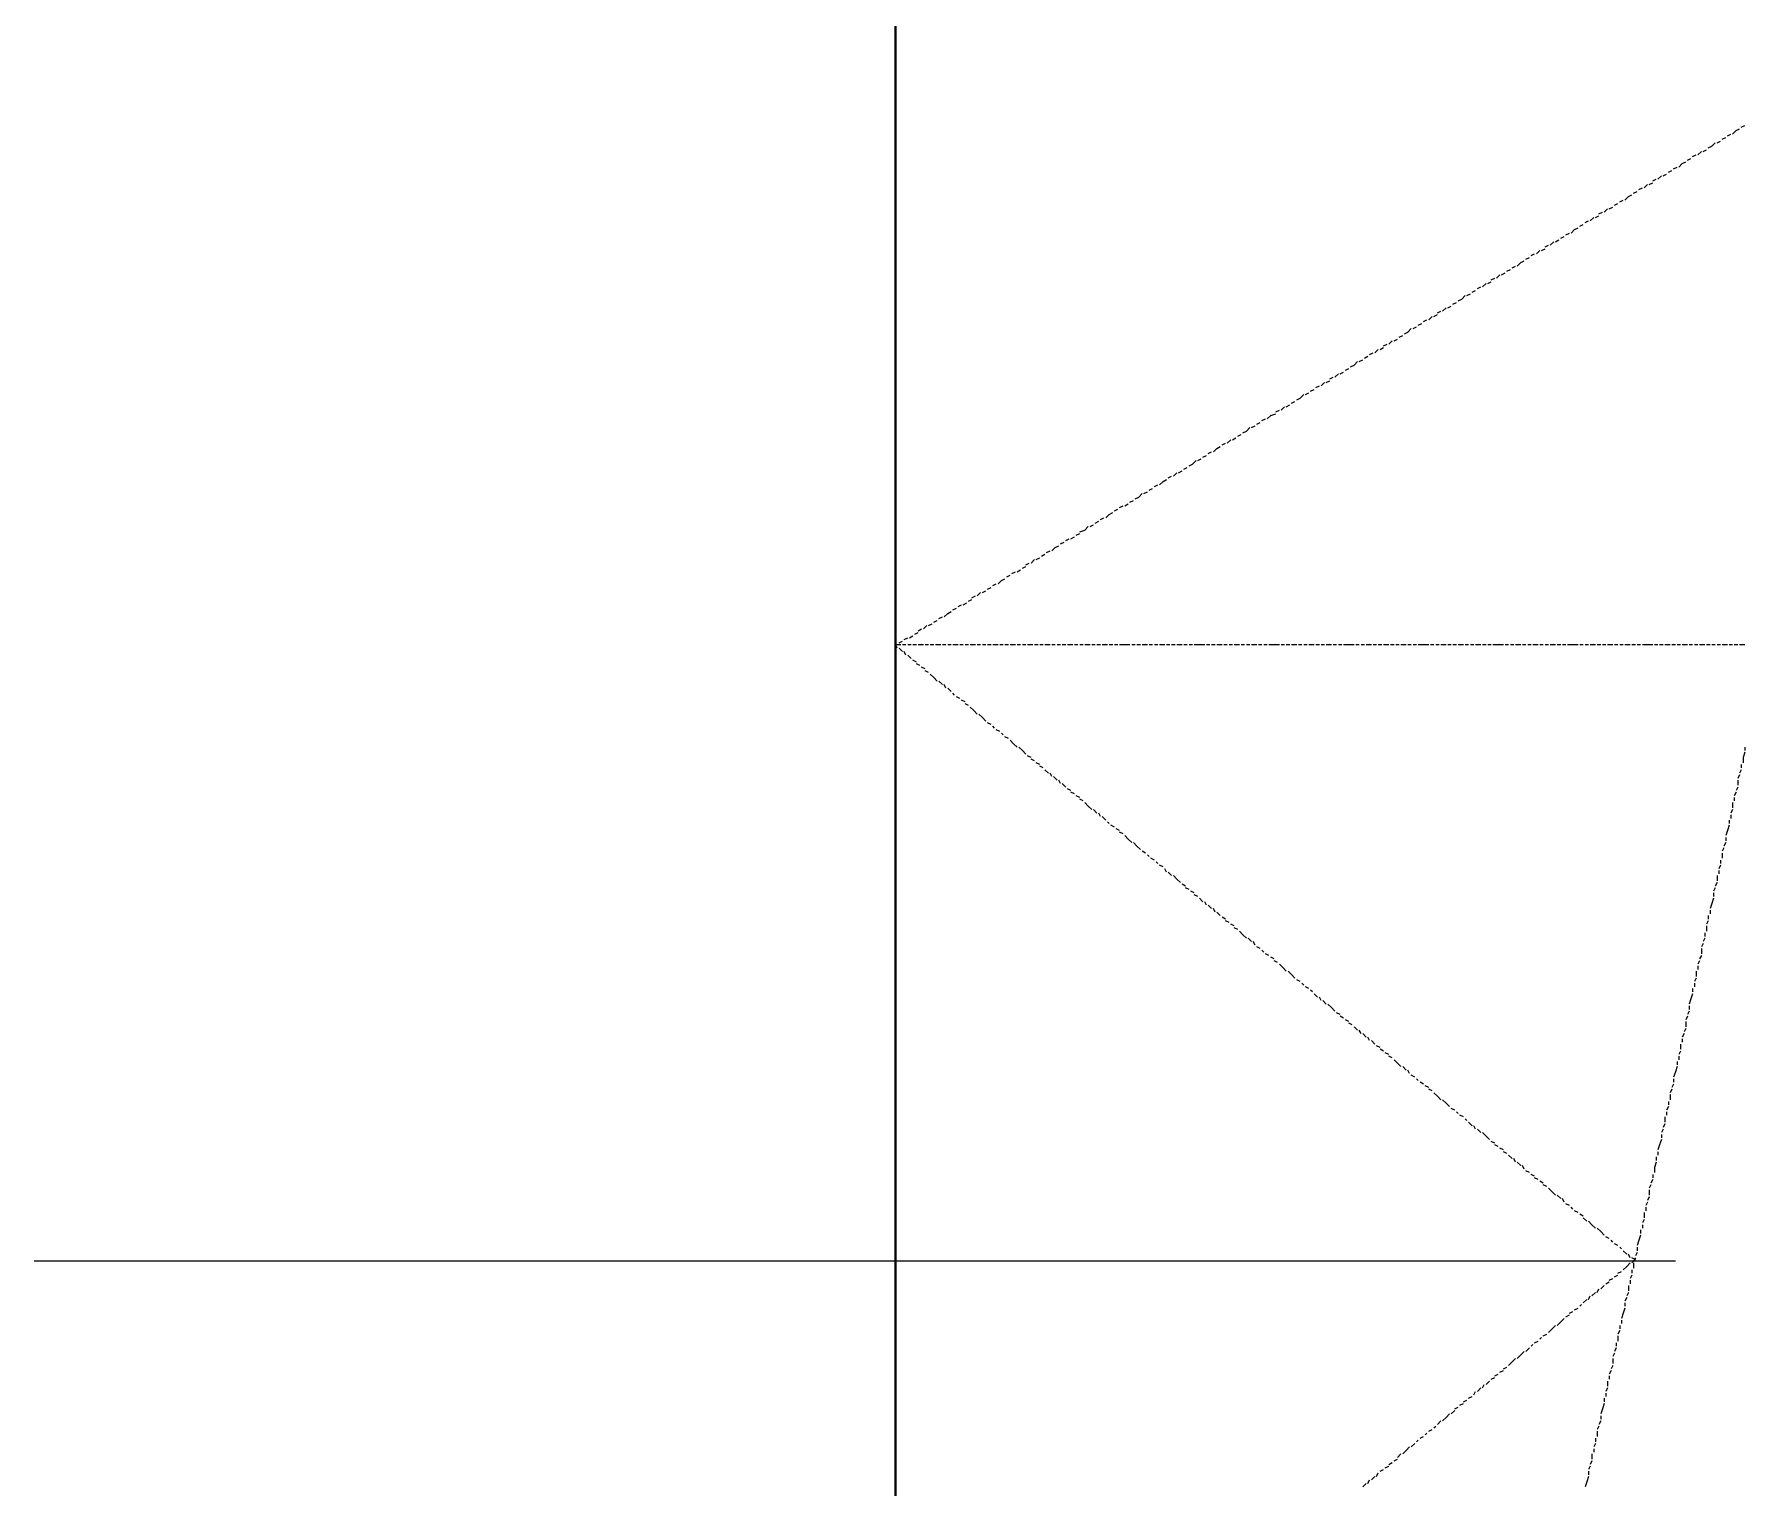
# Model space of a CAD drawing. Extents: x 8 to 21351, y 0 to 420.
# Drawn here: x 15681.5 to 15702.35, y 200.54 to 218.26 of the extents above; entities that cross this region are included whole.
import ezdxf

# ---------------------------------------------------------------- set-up
doc = ezdxf.new("R2010")
doc.units = 0

msp = doc.modelspace()

# ---------------------------------------------------------------- linework, layer by layer
at = {"color": 7, "lineweight": 40}
msp.add_line((15692.001, 262.065), (15692.001, 174.561), dxfattribs=at)
at = {"lineweight": 25}
for p, q in [((15692.001, 221.911), (15692.001, 201.909)), ((15701.505, 203.306), (15681.502, 203.306))]:
    msp.add_line(p, q, dxfattribs=at)
at = {"color": 7, "lineweight": 5}
for p, q in [((15692.001, 218.25), (15692.001, 218.207)), ((15692.001, 218.186), (15692.001, 218.144)), ((15692.001, 218.123), (15692.001, 218.059)), ((15692.001, 218.038), (15692.001, 217.995)), ((15692.001, 217.974), (15692.001, 217.932)), ((15692.001, 217.911), (15692.001, 217.847)), ((15692.001, 217.826), (15692.001, 217.784)), ((15692.001, 217.763), (15692.001, 217.72)), ((15692.001, 217.699), (15692.001, 217.636)), ((15692.001, 217.636), (15692.001, 217.572)), ((15692.001, 217.551), (15692.001, 217.509)), ((15692.001, 217.488), (15692.001, 217.445)), ((15692.001, 217.424), (15692.001, 217.361)), ((15692.001, 217.339), (15692.001, 217.297)), ((15692.001, 217.276), (15692.001, 217.233)), ((15692.001, 217.212), (15692.001, 217.149)), ((15692.001, 217.128), (15692.001, 217.085)), ((15692.001, 217.064), (15692.001, 217.022)), ((15702.14, 217.022), (15702.182, 217.043)), ((15702.203, 217.043), (15702.246, 217.085)), ((15702.246, 217.085), (15702.288, 217.107)), ((15702.309, 217.128), (15702.351, 217.149)), ((15692.001, 217.001), (15692.001, 216.937)), ((15692.001, 216.916), (15692.001, 216.874)), ((15692.001, 216.852), (15692.001, 216.81)), ((15701.843, 216.831), (15701.886, 216.852)), ((15701.907, 216.874), (15701.949, 216.895)), ((15701.949, 216.895), (15701.992, 216.937)), ((15702.013, 216.937), (15702.055, 216.958)), ((15702.076, 216.98), (15702.119, 217.001)), ((15692.001, 216.789), (15692.001, 216.726)), ((15692.001, 216.726), (15692.001, 216.662)), ((15692.001, 216.641), (15692.001, 216.599)), ((15701.484, 216.62), (15701.526, 216.641)), ((15701.547, 216.641), (15701.589, 216.683)), ((15701.589, 216.683), (15701.632, 216.704)), ((15701.653, 216.726), (15701.695, 216.747)), ((15701.716, 216.768), (15701.759, 216.789)), ((15701.78, 216.789), (15701.822, 216.831)), ((15692.001, 216.577), (15692.001, 216.535)), ((15692.001, 216.514), (15692.001, 216.45)), ((15692.001, 216.429), (15692.001, 216.387)), ((15701.124, 216.387), (15701.166, 216.429)), ((15701.187, 216.429), (15701.23, 216.45)), ((15701.23, 216.471), (15701.272, 216.493)), ((15701.293, 216.493), (15701.335, 216.535)), ((15701.357, 216.535), (15701.399, 216.556)), ((15701.42, 216.577), (15701.462, 216.599)), ((15692.001, 216.366), (15692.001, 216.323)), ((15692.001, 216.302), (15692.001, 216.239)), ((15692.001, 216.218), (15692.001, 216.175)), ((15700.827, 216.218), (15700.87, 216.239)), ((15700.891, 216.239), (15700.933, 216.281)), ((15700.933, 216.281), (15700.976, 216.302)), ((15700.997, 216.323), (15701.039, 216.345)), ((15701.06, 216.366), (15701.103, 216.387)), ((15692.001, 216.154), (15692.001, 216.112)), ((15692.001, 216.09), (15692.001, 216.027)), ((15692.001, 216.006), (15692.001, 215.964)), ((15700.468, 215.985), (15700.51, 216.027)), ((15700.531, 216.027), (15700.573, 216.048)), ((15700.573, 216.069), (15700.616, 216.09)), ((15700.637, 216.09), (15700.679, 216.133)), ((15700.7, 216.133), (15700.743, 216.154)), ((15700.764, 216.175), (15700.806, 216.196)), ((15692.001, 215.942), (15692.001, 215.9)), ((15692.001, 215.879), (15692.001, 215.815)), ((15692.001, 215.815), (15692.001, 215.752)), ((15700.108, 215.773), (15700.15, 215.794)), ((15700.171, 215.815), (15700.214, 215.836)), ((15700.235, 215.836), (15700.277, 215.879)), ((15700.277, 215.879), (15700.319, 215.9)), ((15700.341, 215.921), (15700.383, 215.942)), ((15700.404, 215.964), (15700.446, 215.985)), ((15692.001, 215.731), (15692.001, 215.688)), ((15692.001, 215.667), (15692.001, 215.625)), ((15692.001, 215.604), (15692.001, 215.54)), ((15699.748, 215.561), (15699.79, 215.583)), ((15699.811, 215.583), (15699.854, 215.625)), ((15699.875, 215.625), (15699.917, 215.646)), ((15699.917, 215.667), (15699.96, 215.688)), ((15699.981, 215.688), (15700.023, 215.731)), ((15700.044, 215.731), (15700.087, 215.752)), ((15692.001, 215.519), (15692.001, 215.477)), ((15692.001, 215.456), (15692.001, 215.413)), ((15692.001, 215.392), (15692.001, 215.328)), ((15699.452, 215.371), (15699.494, 215.392)), ((15699.515, 215.413), (15699.557, 215.434)), ((15699.579, 215.434), (15699.621, 215.477)), ((15699.621, 215.477), (15699.663, 215.498)), ((15699.684, 215.519), (15699.727, 215.54)), ((15692.001, 215.307), (15692.001, 215.265)), ((15692.001, 215.244), (15692.001, 215.202)), ((15692.001, 215.18), (15692.001, 215.117)), ((15699.092, 215.159), (15699.134, 215.18)), ((15699.155, 215.18), (15699.198, 215.223)), ((15699.219, 215.223), (15699.261, 215.244)), ((15699.261, 215.265), (15699.303, 215.286)), ((15699.325, 215.286), (15699.367, 215.328)), ((15699.388, 215.328), (15699.43, 215.35)), ((15692.001, 215.096), (15692.001, 215.053)), ((15692.001, 215.032), (15692.001, 214.99)), ((15692.001, 214.969), (15692.001, 214.905)), ((15698.795, 214.969), (15698.838, 214.99)), ((15698.859, 215.011), (15698.901, 215.032)), ((15698.901, 215.032), (15698.944, 215.075)), ((15698.965, 215.075), (15699.007, 215.096)), ((15699.028, 215.117), (15699.071, 215.138)), ((15692.001, 214.905), (15692.001, 214.842)), ((15692.001, 214.821), (15692.001, 214.778)), ((15692.001, 214.757), (15692.001, 214.715)), ((15698.436, 214.757), (15698.478, 214.778)), ((15698.499, 214.778), (15698.541, 214.821)), ((15698.563, 214.821), (15698.605, 214.842)), ((15698.605, 214.863), (15698.647, 214.884)), ((15698.668, 214.884), (15698.711, 214.926)), ((15698.732, 214.926), (15698.774, 214.947)), ((15692.001, 214.693), (15692.001, 214.63)), ((15692.001, 214.609), (15692.001, 214.566)), ((15692.001, 214.545), (15692.001, 214.503)), ((15698.076, 214.524), (15698.118, 214.545)), ((15698.139, 214.566), (15698.182, 214.588)), ((15698.203, 214.609), (15698.245, 214.63)), ((15698.245, 214.63), (15698.287, 214.672)), ((15698.309, 214.672), (15698.351, 214.693)), ((15698.372, 214.715), (15698.414, 214.736)), ((15692.001, 214.482), (15692.001, 214.418)), ((15692.001, 214.397), (15692.001, 214.355)), ((15692.001, 214.334), (15692.001, 214.291)), ((15697.716, 214.312), (15697.758, 214.334)), ((15697.779, 214.355), (15697.822, 214.376)), ((15697.843, 214.376), (15697.885, 214.418)), ((15697.906, 214.418), (15697.949, 214.44)), ((15697.949, 214.461), (15697.991, 214.482)), ((15698.012, 214.482), (15698.055, 214.524)), ((15692.001, 214.27), (15692.001, 214.207)), ((15692.001, 214.185), (15692.001, 214.143)), ((15692.001, 214.122), (15692.001, 214.08)), ((15697.356, 214.08), (15697.398, 214.122)), ((15697.42, 214.122), (15697.462, 214.143)), ((15697.483, 214.164), (15697.525, 214.185)), ((15697.547, 214.207), (15697.589, 214.228)), ((15697.589, 214.228), (15697.631, 214.27)), ((15697.652, 214.27), (15697.695, 214.291)), ((15692.001, 214.059), (15692.001, 213.995)), ((15692.001, 213.995), (15692.001, 213.931)), ((15697.06, 213.91), (15697.102, 213.931)), ((15697.123, 213.953), (15697.166, 213.974)), ((15697.187, 213.974), (15697.229, 214.016)), ((15697.25, 214.016), (15697.293, 214.037)), ((15697.293, 214.059), (15697.335, 214.08)), ((15692.001, 213.91), (15692.001, 213.868)), ((15692.001, 213.847), (15692.001, 213.804)), ((15692.001, 213.783), (15692.001, 213.72)), ((15696.7, 213.678), (15696.742, 213.72)), ((15696.763, 213.72), (15696.806, 213.741)), ((15696.827, 213.762), (15696.869, 213.783)), ((15696.89, 213.804), (15696.933, 213.826)), ((15696.933, 213.826), (15696.975, 213.868)), ((15696.996, 213.868), (15697.039, 213.889)), ((15692.001, 213.699), (15692.001, 213.656)), ((15692.001, 213.635), (15692.001, 213.593)), ((15692.001, 213.572), (15692.001, 213.508)), ((15696.404, 213.508), (15696.446, 213.529)), ((15696.467, 213.55), (15696.509, 213.572)), ((15696.531, 213.572), (15696.573, 213.614)), ((15696.573, 213.614), (15696.636, 213.635)), ((15696.636, 213.656), (15696.679, 213.678)), ((15692.001, 213.487), (15692.001, 213.445)), ((15692.001, 213.423), (15692.001, 213.381)), ((15692.001, 213.36), (15692.001, 213.297)), ((15696.044, 213.275), (15696.086, 213.318)), ((15696.107, 213.318), (15696.15, 213.339)), ((15696.171, 213.36), (15696.213, 213.381)), ((15696.234, 213.402), (15696.277, 213.423)), ((15696.277, 213.423), (15696.319, 213.466)), ((15696.34, 213.466), (15696.382, 213.487)), ((15692.001, 213.275), (15692.001, 213.233)), ((15692.001, 213.212), (15692.001, 213.169)), ((15692.001, 213.148), (15692.001, 213.085)), ((15692.001, 213.085), (15692.001, 213.021)), ((15695.684, 213.064), (15695.726, 213.085)), ((15695.747, 213.106), (15695.79, 213.127)), ((15695.811, 213.148), (15695.853, 213.169)), ((15695.874, 213.169), (15695.917, 213.212)), ((15695.917, 213.212), (15695.959, 213.233)), ((15695.98, 213.254), (15696.023, 213.275)), ((15692.001, 213), (15692.001, 212.958)), ((15692.001, 212.937), (15692.001, 212.894)), ((15692.001, 212.873), (15692.001, 212.81)), ((15695.324, 212.852), (15695.366, 212.873)), ((15695.388, 212.873), (15695.43, 212.916)), ((15695.451, 212.916), (15695.493, 212.937)), ((15695.515, 212.958), (15695.557, 212.979)), ((15695.578, 213), (15695.62, 213.021)), ((15695.62, 213.021), (15695.663, 213.064)), ((15692.001, 212.788), (15692.001, 212.746)), ((15692.001, 212.725), (15692.001, 212.683)), ((15695.028, 212.661), (15695.07, 212.683)), ((15695.091, 212.704), (15695.134, 212.725)), ((15695.155, 212.746), (15695.197, 212.767)), ((15695.218, 212.767), (15695.261, 212.81)), ((15695.261, 212.81), (15695.303, 212.831)), ((15692.001, 212.661), (15692.001, 212.598)), ((15692.001, 212.577), (15692.001, 212.535)), ((15692.001, 212.513), (15692.001, 212.471)), ((15694.668, 212.45), (15694.71, 212.471)), ((15694.731, 212.492), (15694.774, 212.513)), ((15694.795, 212.513), (15694.837, 212.535)), ((15694.858, 212.556), (15694.901, 212.577)), ((15694.922, 212.598), (15694.964, 212.619)), ((15694.964, 212.619), (15695.007, 212.661)), ((15692.001, 212.45), (15692.001, 212.386)), ((15692.001, 212.365), (15692.001, 212.323)), ((15692.001, 212.302), (15692.001, 212.259)), ((15694.308, 212.217), (15694.35, 212.259)), ((15694.372, 212.259), (15694.414, 212.28)), ((15694.435, 212.302), (15694.477, 212.323)), ((15694.499, 212.344), (15694.541, 212.365)), ((15694.562, 212.365), (15694.604, 212.407)), ((15694.604, 212.407), (15694.647, 212.429)), ((15692.001, 212.238), (15692.001, 212.175)), ((15692.001, 212.175), (15692.001, 212.111)), ((15692.001, 212.09), (15692.001, 212.048)), ((15694.012, 212.048), (15694.054, 212.069)), ((15694.075, 212.09), (15694.118, 212.111)), ((15694.139, 212.111), (15694.181, 212.132)), ((15694.202, 212.154), (15694.245, 212.175)), ((15694.245, 212.196), (15694.308, 212.217)), ((15692.001, 212.026), (15692.001, 211.984)), ((15692.001, 211.963), (15692.001, 211.899)), ((15692.001, 211.878), (15692.001, 211.836)), ((15693.652, 211.815), (15693.694, 211.857)), ((15693.715, 211.857), (15693.758, 211.878)), ((15693.779, 211.899), (15693.821, 211.921)), ((15693.842, 211.942), (15693.885, 211.963)), ((15693.906, 211.963), (15693.948, 212.005)), ((15693.948, 212.005), (15693.991, 212.026)), ((15692.001, 211.815), (15692.001, 211.773)), ((15692.001, 211.751), (15692.001, 211.688)), ((15692.001, 211.667), (15692.001, 211.624)), ((15693.292, 211.603), (15693.334, 211.624)), ((15693.356, 211.645), (15693.398, 211.667)), ((15693.419, 211.688), (15693.461, 211.709)), ((15693.483, 211.709), (15693.525, 211.73)), ((15693.546, 211.751), (15693.588, 211.773)), ((15693.588, 211.794), (15693.631, 211.815)), ((15692.001, 211.603), (15692.001, 211.561)), ((15692.001, 211.54), (15692.001, 211.476)), ((15692.001, 211.455), (15692.001, 211.413)), ((15692.932, 211.392), (15692.975, 211.413)), ((15692.996, 211.413), (15693.038, 211.455)), ((15693.059, 211.455), (15693.102, 211.476)), ((15693.123, 211.497), (15693.165, 211.518)), ((15693.186, 211.54), (15693.229, 211.561)), ((15693.25, 211.561), (15693.292, 211.603)), ((15692.001, 211.392), (15692.001, 211.349)), ((15692.001, 211.328), (15692.001, 211.264)), ((15692.001, 211.264), (15692.001, 211.201)), ((15692.636, 211.201), (15692.678, 211.222)), ((15692.699, 211.243), (15692.742, 211.264)), ((15692.763, 211.286), (15692.805, 211.307)), ((15692.826, 211.307), (15692.869, 211.328)), ((15692.89, 211.349), (15692.932, 211.37)), ((15692.001, 211.18), (15692.001, 211.137)), ((15692.001, 211.116), (15692.001, 211.074)), ((15692.001, 211.053), (15692.001, 210.989)), ((15692.276, 210.989), (15692.318, 211.011)), ((15692.34, 211.011), (15692.382, 211.053)), ((15692.403, 211.053), (15692.445, 211.074)), ((15692.467, 211.095), (15692.509, 211.116)), ((15692.53, 211.137), (15692.572, 211.159)), ((15692.594, 211.159), (15692.636, 211.201)), ((15692.001, 210.968), (15692.001, 210.926)), ((15692.001, 210.905), (15692.001, 210.862)), ((15692.001, 210.841), (15692.001, 210.778)), ((15692.001, 210.82), (15692.064, 210.82)), ((15692.022, 210.778), (15692.001, 210.82)), ((15692.001, 210.82), (15692.022, 210.82)), ((15692.043, 210.841), (15692.086, 210.862)), ((15692.086, 210.82), (15692.128, 210.82)), ((15692.107, 210.883), (15692.149, 210.905)), ((15692.149, 210.82), (15692.191, 210.82)), ((15692.17, 210.905), (15692.213, 210.926)), ((15692.213, 210.82), (15692.255, 210.82)), ((15692.234, 210.947), (15692.276, 210.968)), ((15692.276, 210.82), (15692.34, 210.82)), ((15692.361, 210.82), (15692.403, 210.82)), ((15692.424, 210.82), (15692.467, 210.82)), ((15692.488, 210.82), (15692.551, 210.82)), ((15692.572, 210.82), (15692.615, 210.82)), ((15692.636, 210.82), (15692.678, 210.82)), ((15692.699, 210.82), (15692.763, 210.82)), ((15692.784, 210.82), (15692.826, 210.82)), ((15692.848, 210.82), (15692.89, 210.82)), ((15692.911, 210.82), (15692.975, 210.82)), ((15692.996, 210.82), (15693.038, 210.82)), ((15693.059, 210.82), (15693.102, 210.82)), ((15693.123, 210.82), (15693.165, 210.82)), ((15693.186, 210.82), (15693.25, 210.82)), ((15693.271, 210.82), (15693.313, 210.82)), ((15693.334, 210.82), (15693.377, 210.82)), ((15693.398, 210.82), (15693.461, 210.82)), ((15693.483, 210.82), (15693.525, 210.82)), ((15693.546, 210.82), (15693.588, 210.82)), ((15693.61, 210.82), (15693.673, 210.82)), ((15693.694, 210.82), (15693.737, 210.82)), ((15693.758, 210.82), (15693.8, 210.82)), ((15693.821, 210.82), (15693.885, 210.82)), ((15693.906, 210.82), (15693.948, 210.82)), ((15693.969, 210.82), (15694.012, 210.82)), ((15694.033, 210.82), (15694.075, 210.82)), ((15694.096, 210.82), (15694.16, 210.82)), ((15694.181, 210.82), (15694.223, 210.82)), ((15694.245, 210.82), (15694.287, 210.82)), ((15694.308, 210.82), (15694.372, 210.82)), ((15694.393, 210.82), (15694.435, 210.82)), ((15694.456, 210.82), (15694.499, 210.82)), ((15694.52, 210.82), (15694.583, 210.82)), ((15694.604, 210.82), (15694.647, 210.82)), ((15694.668, 210.82), (15694.71, 210.82)), ((15694.731, 210.82), (15694.795, 210.82)), ((15694.795, 210.82), (15694.858, 210.82)), ((15694.88, 210.82), (15694.922, 210.82)), ((15694.943, 210.82), (15694.985, 210.82)), ((15695.007, 210.82), (15695.07, 210.82)), ((15695.091, 210.82), (15695.134, 210.82)), ((15695.155, 210.82), (15695.197, 210.82)), ((15695.218, 210.82), (15695.282, 210.82)), ((15695.303, 210.82), (15695.345, 210.82)), ((15695.366, 210.82), (15695.409, 210.82)), ((15695.43, 210.82), (15695.493, 210.82)), ((15695.515, 210.82), (15695.557, 210.82)), ((15695.578, 210.82), (15695.62, 210.82)), ((15695.642, 210.82), (15695.705, 210.82)), ((15695.705, 210.82), (15695.769, 210.82)), ((15695.79, 210.82), (15695.832, 210.82)), ((15695.853, 210.82), (15695.896, 210.82)), ((15695.917, 210.82), (15695.98, 210.82)), ((15696.001, 210.82), (15696.044, 210.82)), ((15696.065, 210.82), (15696.107, 210.82)), ((15696.128, 210.82), (15696.192, 210.82)), ((15696.213, 210.82), (15696.255, 210.82)), ((15696.277, 210.82), (15696.319, 210.82)), ((15696.34, 210.82), (15696.404, 210.82)), ((15696.425, 210.82), (15696.467, 210.82)), ((15696.488, 210.82), (15696.531, 210.82)), ((15696.552, 210.82), (15696.615, 210.82)), ((15696.615, 210.82), (15696.679, 210.82)), ((15696.7, 210.82), (15696.742, 210.82)), ((15696.763, 210.82), (15696.806, 210.82)), ((15696.827, 210.82), (15696.89, 210.82)), ((15696.912, 210.82), (15696.954, 210.82)), ((15696.975, 210.82), (15697.017, 210.82)), ((15697.039, 210.82), (15697.102, 210.82)), ((15697.123, 210.82), (15697.166, 210.82)), ((15697.187, 210.82), (15697.229, 210.82)), ((15697.25, 210.82), (15697.314, 210.82)), ((15697.335, 210.82), (15697.377, 210.82)), ((15697.398, 210.82), (15697.441, 210.82)), ((15697.462, 210.82), (15697.525, 210.82)), ((15697.525, 210.82), (15697.589, 210.82)), ((15697.61, 210.82), (15697.652, 210.82)), ((15697.674, 210.82), (15697.716, 210.82)), ((15697.737, 210.82), (15697.801, 210.82)), ((15697.822, 210.82), (15697.864, 210.82)), ((15697.885, 210.82), (15697.928, 210.82)), ((15697.949, 210.82), (15698.012, 210.82)), ((15698.033, 210.82), (15698.076, 210.82)), ((15698.097, 210.82), (15698.139, 210.82)), ((15698.16, 210.82), (15698.224, 210.82)), ((15698.245, 210.82), (15698.287, 210.82)), ((15698.309, 210.82), (15698.351, 210.82)), ((15698.372, 210.82), (15698.436, 210.82)), ((15698.436, 210.82), (15698.499, 210.82)), ((15698.52, 210.82), (15698.563, 210.82)), ((15698.584, 210.82), (15698.626, 210.82)), ((15698.647, 210.82), (15698.711, 210.82)), ((15698.732, 210.82), (15698.774, 210.82)), ((15698.795, 210.82), (15698.838, 210.82)), ((15698.859, 210.82), (15698.922, 210.82)), ((15698.944, 210.82), (15698.986, 210.82)), ((15699.007, 210.82), (15699.049, 210.82)), ((15699.071, 210.82), (15699.134, 210.82)), ((15699.155, 210.82), (15699.198, 210.82)), ((15699.219, 210.82), (15699.261, 210.82)), ((15699.282, 210.82), (15699.346, 210.82)), ((15699.346, 210.82), (15699.409, 210.82)), ((15699.43, 210.82), (15699.473, 210.82)), ((15699.494, 210.82), (15699.536, 210.82)), ((15699.557, 210.82), (15699.621, 210.82)), ((15699.642, 210.82), (15699.684, 210.82)), ((15699.706, 210.82), (15699.748, 210.82)), ((15699.769, 210.82), (15699.833, 210.82)), ((15699.854, 210.82), (15699.896, 210.82)), ((15699.917, 210.82), (15699.96, 210.82)), ((15699.981, 210.82), (15700.044, 210.82)), ((15700.065, 210.82), (15700.108, 210.82)), ((15700.129, 210.82), (15700.171, 210.82)), ((15700.192, 210.82), (15700.256, 210.82)), ((15700.256, 210.82), (15700.319, 210.82)), ((15700.341, 210.82), (15700.383, 210.82)), ((15700.404, 210.82), (15700.446, 210.82)), ((15700.468, 210.82), (15700.531, 210.82)), ((15700.552, 210.82), (15700.595, 210.82)), ((15700.616, 210.82), (15700.658, 210.82)), ((15700.679, 210.82), (15700.743, 210.82)), ((15700.764, 210.82), (15700.806, 210.82)), ((15700.827, 210.82), (15700.87, 210.82)), ((15700.891, 210.82), (15700.954, 210.82)), ((15700.976, 210.82), (15701.018, 210.82)), ((15701.039, 210.82), (15701.081, 210.82)), ((15701.103, 210.82), (15701.166, 210.82)), ((15701.166, 210.82), (15701.23, 210.82)), ((15701.251, 210.82), (15701.293, 210.82)), ((15701.314, 210.82), (15701.357, 210.82)), ((15701.378, 210.82), (15701.441, 210.82)), ((15701.462, 210.82), (15701.505, 210.82)), ((15701.526, 210.82), (15701.568, 210.82)), ((15701.589, 210.82), (15701.653, 210.82)), ((15701.674, 210.82), (15701.716, 210.82)), ((15701.738, 210.82), (15701.78, 210.82)), ((15701.801, 210.82), (15701.865, 210.82)), ((15701.886, 210.82), (15701.928, 210.82)), ((15701.949, 210.82), (15701.992, 210.82)), ((15702.013, 210.82), (15702.055, 210.82)), ((15702.076, 210.82), (15702.14, 210.82)), ((15702.161, 210.82), (15702.203, 210.82)), ((15702.224, 210.82), (15702.267, 210.82)), ((15702.288, 210.82), (15702.351, 210.82)), ((15692.001, 210.756), (15692.001, 210.714)), ((15692.001, 210.693), (15692.001, 210.651)), ((15692.001, 210.63), (15692.001, 210.566)), ((15692.086, 210.735), (15692.043, 210.778)), ((15692.128, 210.693), (15692.107, 210.735)), ((15692.191, 210.651), (15692.149, 210.693)), ((15692.255, 210.608), (15692.213, 210.63)), ((15692.297, 210.566), (15692.255, 210.587)), ((15692.001, 210.545), (15692.001, 210.502)), ((15692.001, 210.481), (15692.001, 210.439)), ((15692.001, 210.418), (15692.001, 210.354)), ((15692.361, 210.524), (15692.318, 210.545)), ((15692.403, 210.481), (15692.361, 210.502)), ((15692.467, 210.418), (15692.424, 210.46)), ((15692.509, 210.375), (15692.467, 210.418)), ((15692.572, 210.333), (15692.53, 210.375)), ((15692.001, 210.354), (15692.001, 210.291)), ((15692.001, 210.27), (15692.001, 210.227)), ((15692.001, 210.206), (15692.001, 210.164)), ((15692.615, 210.291), (15692.594, 210.333)), ((15692.678, 210.249), (15692.636, 210.291)), ((15692.721, 210.206), (15692.699, 210.227)), ((15692.784, 210.164), (15692.742, 210.185)), ((15692.001, 210.143), (15692.001, 210.079)), ((15692.001, 210.058), (15692.001, 210.016)), ((15692.001, 209.994), (15692.001, 209.952)), ((15692.848, 210.121), (15692.805, 210.143)), ((15692.89, 210.079), (15692.848, 210.1)), ((15692.953, 210.016), (15692.911, 210.058)), ((15692.996, 209.973), (15692.953, 210.016)), ((15693.059, 209.931), (15693.017, 209.973)), ((15692.001, 209.931), (15692.001, 209.868)), ((15692.001, 209.846), (15692.001, 209.804)), ((15692.001, 209.783), (15692.001, 209.74)), ((15693.102, 209.889), (15693.059, 209.931)), ((15693.165, 209.846), (15693.123, 209.868)), ((15693.207, 209.804), (15693.186, 209.825)), ((15693.271, 209.762), (15693.229, 209.783)), ((15692.001, 209.719), (15692.001, 209.656)), ((15692.001, 209.635), (15692.001, 209.592)), ((15692.001, 209.571), (15692.001, 209.529)), ((15693.313, 209.719), (15693.292, 209.74)), ((15693.377, 209.677), (15693.334, 209.698)), ((15693.44, 209.613), (15693.398, 209.656)), ((15693.483, 209.571), (15693.44, 209.613)), ((15693.546, 209.529), (15693.504, 209.571)), ((15702.351, 209.571), (15702.351, 209.529)), ((15692.001, 209.508), (15692.001, 209.444)), ((15692.001, 209.444), (15692.001, 209.381)), ((15692.001, 209.359), (15692.001, 209.317)), ((15693.588, 209.486), (15693.546, 209.529)), ((15693.652, 209.444), (15693.61, 209.465)), ((15693.694, 209.402), (15693.652, 209.423)), ((15693.758, 209.359), (15693.715, 209.381)), ((15693.8, 209.317), (15693.758, 209.338)), ((15702.309, 209.359), (15702.309, 209.317)), ((15702.351, 209.508), (15702.33, 209.444)), ((15702.33, 209.444), (15702.33, 209.381)), ((15692.001, 209.296), (15692.001, 209.254)), ((15692.001, 209.232), (15692.001, 209.169)), ((15692.001, 209.148), (15692.001, 209.106)), ((15693.864, 209.254), (15693.821, 209.296)), ((15693.906, 209.211), (15693.885, 209.254)), ((15693.969, 209.169), (15693.927, 209.211)), ((15694.012, 209.127), (15693.991, 209.169)), ((15694.075, 209.084), (15694.033, 209.127)), ((15702.288, 209.232), (15702.267, 209.19)), ((15702.267, 209.169), (15702.267, 209.106)), ((15702.309, 209.296), (15702.288, 209.254)), ((15692.001, 209.084), (15692.001, 209.042)), ((15692.001, 209.021), (15692.001, 208.957)), ((15692.001, 208.936), (15692.001, 208.894)), ((15694.139, 209.042), (15694.096, 209.063)), ((15694.181, 209), (15694.139, 209.021)), ((15694.245, 208.957), (15694.202, 208.978)), ((15694.287, 208.915), (15694.245, 208.936)), ((15702.246, 209.021), (15702.224, 208.978)), ((15702.224, 208.957), (15702.224, 208.915)), ((15702.267, 209.084), (15702.246, 209.042)), ((15692.001, 208.873), (15692.001, 208.83)), ((15692.001, 208.809), (15692.001, 208.746)), ((15692.001, 208.725), (15692.001, 208.682)), ((15694.35, 208.851), (15694.308, 208.894)), ((15694.393, 208.809), (15694.35, 208.851)), ((15694.456, 208.767), (15694.414, 208.809)), ((15694.499, 208.725), (15694.477, 208.767)), ((15694.562, 208.682), (15694.52, 208.725)), ((15702.203, 208.809), (15702.182, 208.767)), ((15702.182, 208.746), (15702.182, 208.703)), ((15702.203, 208.894), (15702.203, 208.83)), ((15692.001, 208.661), (15692.001, 208.619)), ((15692.001, 208.597), (15692.001, 208.534)), ((15692.001, 208.534), (15692.001, 208.47)), ((15694.604, 208.64), (15694.583, 208.661)), ((15694.668, 208.597), (15694.626, 208.619)), ((15694.731, 208.555), (15694.689, 208.576)), ((15694.774, 208.513), (15694.731, 208.534)), ((15702.14, 208.555), (15702.119, 208.492)), ((15702.161, 208.619), (15702.14, 208.555)), ((15702.161, 208.682), (15702.161, 208.64)), ((15692.001, 208.449), (15692.001, 208.407)), ((15692.001, 208.386), (15692.001, 208.343)), ((15692.001, 208.322), (15692.001, 208.259)), ((15694.837, 208.449), (15694.795, 208.492)), ((15694.88, 208.407), (15694.837, 208.449)), ((15694.943, 208.365), (15694.901, 208.407)), ((15694.985, 208.322), (15694.943, 208.365)), ((15695.049, 208.28), (15695.007, 208.301)), ((15702.097, 208.343), (15702.076, 208.301)), ((15702.119, 208.407), (15702.097, 208.365)), ((15702.119, 208.47), (15702.119, 208.428)), ((15692.001, 208.238), (15692.001, 208.195)), ((15692.001, 208.174), (15692.001, 208.132)), ((15692.001, 208.111), (15692.001, 208.047)), ((15695.091, 208.238), (15695.07, 208.259)), ((15695.155, 208.195), (15695.112, 208.216)), ((15695.197, 208.153), (15695.176, 208.174)), ((15695.261, 208.111), (15695.218, 208.132)), ((15695.303, 208.047), (15695.282, 208.089)), ((15702.055, 208.132), (15702.034, 208.089)), ((15702.055, 208.195), (15702.055, 208.153)), ((15702.076, 208.28), (15702.076, 208.216)), ((15692.001, 208.026), (15692.001, 207.984)), ((15692.001, 207.963), (15692.001, 207.92)), ((15692.001, 207.899), (15692.001, 207.835)), ((15695.366, 208.005), (15695.324, 208.047)), ((15695.43, 207.963), (15695.388, 208.005)), ((15695.472, 207.92), (15695.43, 207.963)), ((15695.536, 207.878), (15695.493, 207.899)), ((15702.013, 207.92), (15701.992, 207.878)), ((15702.013, 208.005), (15702.013, 207.941)), ((15702.034, 208.068), (15702.034, 208.026)), ((15692.001, 207.814), (15692.001, 207.772)), ((15692.001, 207.751), (15692.001, 207.708)), ((15692.001, 207.687), (15692.001, 207.624)), ((15695.578, 207.835), (15695.536, 207.857)), ((15695.642, 207.793), (15695.599, 207.814)), ((15695.684, 207.751), (15695.642, 207.772)), ((15695.747, 207.687), (15695.705, 207.73)), ((15695.79, 207.645), (15695.769, 207.687)), ((15701.949, 207.666), (15701.928, 207.603)), ((15701.97, 207.73), (15701.949, 207.666)), ((15701.992, 207.857), (15701.97, 207.814)), ((15701.97, 207.793), (15701.97, 207.751)), ((15692.001, 207.624), (15692.001, 207.56)), ((15692.001, 207.539), (15692.001, 207.497)), ((15692.001, 207.476), (15692.001, 207.433)), ((15695.853, 207.603), (15695.811, 207.645)), ((15695.896, 207.56), (15695.874, 207.603)), ((15695.959, 207.518), (15695.917, 207.56)), ((15696.023, 207.476), (15695.98, 207.497)), ((15696.065, 207.433), (15696.023, 207.454)), ((15701.907, 207.454), (15701.886, 207.412)), ((15701.907, 207.518), (15701.907, 207.476)), ((15701.928, 207.582), (15701.928, 207.539)), ((15692.001, 207.412), (15692.001, 207.349)), ((15692.001, 207.327), (15692.001, 207.285)), ((15692.001, 207.264), (15692.001, 207.222)), ((15696.128, 207.391), (15696.086, 207.412)), ((15696.171, 207.349), (15696.128, 207.37)), ((15696.234, 207.285), (15696.192, 207.327)), ((15696.277, 207.243), (15696.234, 207.285)), ((15696.34, 207.201), (15696.298, 207.243)), ((15701.865, 207.243), (15701.843, 207.201)), ((15701.865, 207.306), (15701.865, 207.264)), ((15701.886, 207.391), (15701.886, 207.327)), ((15692.001, 207.201), (15692.001, 207.137)), ((15692.001, 207.116), (15692.001, 207.073)), ((15692.001, 207.052), (15692.001, 207.01)), ((15696.382, 207.158), (15696.361, 207.201)), ((15696.446, 207.116), (15696.404, 207.137)), ((15696.488, 207.073), (15696.467, 207.095)), ((15696.552, 207.031), (15696.509, 207.052)), ((15701.843, 207.179), (15701.822, 207.137)), ((15701.822, 207.116), (15701.822, 207.052)), ((15692.001, 206.989), (15692.001, 206.925)), ((15692.001, 206.904), (15692.001, 206.862)), ((15692.001, 206.841), (15692.001, 206.798)), ((15696.615, 206.989), (15696.573, 207.01)), ((15696.658, 206.946), (15696.615, 206.968)), ((15696.721, 206.883), (15696.679, 206.925)), ((15696.763, 206.841), (15696.721, 206.883)), ((15696.827, 206.798), (15696.785, 206.841)), ((15701.759, 206.841), (15701.759, 206.777)), ((15701.801, 206.968), (15701.78, 206.925)), ((15701.78, 206.904), (15701.78, 206.862)), ((15701.822, 207.031), (15701.801, 206.989)), ((15692.001, 206.777), (15692.001, 206.714)), ((15692.001, 206.714), (15692.001, 206.65)), ((15692.001, 206.629), (15692.001, 206.587)), ((15696.869, 206.756), (15696.827, 206.798)), ((15696.933, 206.714), (15696.89, 206.735)), ((15696.975, 206.671), (15696.954, 206.692)), ((15697.039, 206.629), (15696.996, 206.65)), ((15701.716, 206.629), (15701.716, 206.587)), ((15701.759, 206.756), (15701.738, 206.714)), ((15701.738, 206.692), (15701.738, 206.65)), ((15692.001, 206.565), (15692.001, 206.523)), ((15692.001, 206.502), (15692.001, 206.439)), ((15692.001, 206.417), (15692.001, 206.375)), ((15697.081, 206.587), (15697.06, 206.608)), ((15697.144, 206.523), (15697.102, 206.565)), ((15697.187, 206.481), (15697.166, 206.523)), ((15697.25, 206.439), (15697.208, 206.481)), ((15697.314, 206.396), (15697.271, 206.439)), ((15701.695, 206.502), (15701.674, 206.439)), ((15701.674, 206.417), (15701.674, 206.375)), ((15701.716, 206.565), (15701.695, 206.502)), ((15692.001, 206.354), (15692.001, 206.311)), ((15692.001, 206.29), (15692.001, 206.227)), ((15692.001, 206.206), (15692.001, 206.163)), ((15697.356, 206.354), (15697.314, 206.396)), ((15697.42, 206.311), (15697.377, 206.333)), ((15697.462, 206.269), (15697.42, 206.29)), ((15697.525, 206.227), (15697.483, 206.248)), ((15697.568, 206.185), (15697.525, 206.206)), ((15701.653, 206.29), (15701.632, 206.248)), ((15701.632, 206.227), (15701.632, 206.163)), ((15701.674, 206.354), (15701.653, 206.311)), ((15692.001, 206.142), (15692.001, 206.1)), ((15692.001, 206.079), (15692.001, 206.015)), ((15692.001, 205.994), (15692.001, 205.952)), ((15697.631, 206.121), (15697.589, 206.163)), ((15697.674, 206.079), (15697.652, 206.121)), ((15697.737, 206.036), (15697.695, 206.079)), ((15697.779, 205.994), (15697.758, 206.036)), ((15697.843, 205.952), (15697.801, 205.994)), ((15701.611, 206.079), (15701.589, 206.036)), ((15701.589, 206.015), (15701.589, 205.973)), ((15701.632, 206.142), (15701.611, 206.1)), ((15692.001, 205.93), (15692.001, 205.888)), ((15692.001, 205.867), (15692.001, 205.804)), ((15692.001, 205.804), (15692.001, 205.74)), ((15697.906, 205.909), (15697.864, 205.93)), ((15697.949, 205.867), (15697.906, 205.888)), ((15698.012, 205.825), (15697.97, 205.846)), ((15698.055, 205.782), (15698.012, 205.804)), ((15701.568, 205.867), (15701.547, 205.825)), ((15701.547, 205.804), (15701.547, 205.761)), ((15701.568, 205.952), (15701.568, 205.888)), ((15692.001, 205.719), (15692.001, 205.677)), ((15692.001, 205.655), (15692.001, 205.613)), ((15692.001, 205.592), (15692.001, 205.528)), ((15698.118, 205.719), (15698.076, 205.761)), ((15698.16, 205.677), (15698.118, 205.719)), ((15698.224, 205.634), (15698.182, 205.677)), ((15698.266, 205.592), (15698.245, 205.634)), ((15701.505, 205.613), (15701.484, 205.549)), ((15701.526, 205.677), (15701.505, 205.613)), ((15701.526, 205.74), (15701.526, 205.698)), ((15692.001, 205.507), (15692.001, 205.465)), ((15692.001, 205.444), (15692.001, 205.401)), ((15692.001, 205.38), (15692.001, 205.317)), ((15698.33, 205.549), (15698.287, 205.571)), ((15698.372, 205.507), (15698.351, 205.528)), ((15698.436, 205.465), (15698.393, 205.486)), ((15698.499, 205.423), (15698.457, 205.444)), ((15698.541, 205.38), (15698.499, 205.401)), ((15701.462, 205.401), (15701.441, 205.359)), ((15701.484, 205.465), (15701.462, 205.423)), ((15701.484, 205.528), (15701.484, 205.486)), ((15692.001, 205.295), (15692.001, 205.253)), ((15692.001, 205.232), (15692.001, 205.19)), ((15692.001, 205.168), (15692.001, 205.105)), ((15698.605, 205.317), (15698.563, 205.359)), ((15698.647, 205.274), (15698.605, 205.317)), ((15698.711, 205.232), (15698.668, 205.274)), ((15698.753, 205.19), (15698.711, 205.232)), ((15698.817, 205.147), (15698.774, 205.168)), ((15701.42, 205.19), (15701.399, 205.147)), ((15701.42, 205.253), (15701.42, 205.211)), ((15701.441, 205.338), (15701.441, 205.274)), ((15692.001, 205.084), (15692.001, 205.042)), ((15692.001, 205.02), (15692.001, 204.978)), ((15692.001, 204.957), (15692.001, 204.915)), ((15698.859, 205.105), (15698.838, 205.126)), ((15698.922, 205.063), (15698.88, 205.084)), ((15698.965, 205.02), (15698.944, 205.042)), ((15699.028, 204.957), (15698.986, 204.999)), ((15699.071, 204.915), (15699.049, 204.957)), ((15701.378, 204.978), (15701.357, 204.936)), ((15701.378, 205.063), (15701.378, 204.999)), ((15701.399, 205.126), (15701.399, 205.084)), ((15692.001, 204.893), (15692.001, 204.83)), ((15692.001, 204.809), (15692.001, 204.766)), ((15692.001, 204.745), (15692.001, 204.703)), ((15699.134, 204.872), (15699.092, 204.915)), ((15699.198, 204.83), (15699.155, 204.872)), ((15699.24, 204.787), (15699.198, 204.83)), ((15699.303, 204.745), (15699.261, 204.766)), ((15701.335, 204.787), (15701.314, 204.724)), ((15701.357, 204.915), (15701.335, 204.872)), ((15701.335, 204.851), (15701.335, 204.809)), ((15692.001, 204.682), (15692.001, 204.618)), ((15692.001, 204.597), (15692.001, 204.555)), ((15692.001, 204.534), (15692.001, 204.491)), ((15699.346, 204.703), (15699.303, 204.724)), ((15699.409, 204.661), (15699.367, 204.682)), ((15699.452, 204.618), (15699.409, 204.639)), ((15699.515, 204.555), (15699.473, 204.597)), ((15699.557, 204.512), (15699.536, 204.555)), ((15701.272, 204.576), (15701.272, 204.534)), ((15701.314, 204.724), (15701.293, 204.661)), ((15701.293, 204.639), (15701.293, 204.597)), ((15692.001, 204.47), (15692.001, 204.406)), ((15692.001, 204.385), (15692.001, 204.343)), ((15699.621, 204.47), (15699.579, 204.512)), ((15699.663, 204.428), (15699.642, 204.47)), ((15699.727, 204.385), (15699.684, 204.406)), ((15699.79, 204.343), (15699.748, 204.364)), ((15701.23, 204.364), (15701.23, 204.322)), ((15701.272, 204.512), (15701.251, 204.449)), ((15701.251, 204.449), (15701.251, 204.385)), ((15692.001, 204.322), (15692.001, 204.28)), ((15692.001, 204.258), (15692.001, 204.195)), ((15692.001, 204.174), (15692.001, 204.131)), ((15699.833, 204.301), (15699.79, 204.322)), ((15699.896, 204.258), (15699.854, 204.28)), ((15699.938, 204.216), (15699.896, 204.237)), ((15700.002, 204.152), (15699.96, 204.195)), ((15700.044, 204.11), (15700.002, 204.152)), ((15701.208, 204.237), (15701.187, 204.195)), ((15701.187, 204.174), (15701.187, 204.11)), ((15701.23, 204.301), (15701.208, 204.258)), ((15692.001, 204.11), (15692.001, 204.068)), ((15692.001, 204.047), (15692.001, 204.004)), ((15692.001, 203.983), (15692.001, 203.92)), ((15700.108, 204.068), (15700.065, 204.11)), ((15700.15, 204.025), (15700.129, 204.068)), ((15700.214, 203.983), (15700.171, 204.004)), ((15700.256, 203.941), (15700.235, 203.962)), ((15700.319, 203.899), (15700.277, 203.92)), ((15701.166, 204.025), (15701.145, 203.983)), ((15701.145, 203.962), (15701.145, 203.92)), ((15701.187, 204.089), (15701.166, 204.047)), ((15692.001, 203.899), (15692.001, 203.856)), ((15692.001, 203.835), (15692.001, 203.793)), ((15692.001, 203.772), (15692.001, 203.708)), ((15700.383, 203.856), (15700.341, 203.877)), ((15700.425, 203.793), (15700.383, 203.835)), ((15700.489, 203.75), (15700.446, 203.793)), ((15700.531, 203.708), (15700.489, 203.75)), ((15700.595, 203.666), (15700.552, 203.708)), ((15701.124, 203.814), (15701.103, 203.772)), ((15701.103, 203.75), (15701.103, 203.708)), ((15701.124, 203.899), (15701.124, 203.835)), ((15692.001, 203.687), (15692.001, 203.644)), ((15692.001, 203.623), (15692.001, 203.581)), ((15692.001, 203.56), (15692.001, 203.496)), ((15700.637, 203.623), (15700.595, 203.666)), ((15700.7, 203.581), (15700.658, 203.602)), ((15700.743, 203.539), (15700.722, 203.56)), ((15700.806, 203.496), (15700.764, 203.518)), ((15701.06, 203.56), (15701.039, 203.496)), ((15701.081, 203.623), (15701.06, 203.56)), ((15701.081, 203.687), (15701.081, 203.644)), ((15692.001, 203.475), (15692.001, 203.433)), ((15692.001, 203.412), (15692.001, 203.369)), ((15692.001, 203.348), (15692.001, 203.285)), ((15700.849, 203.454), (15700.827, 203.475)), ((15700.912, 203.391), (15700.87, 203.433)), ((15700.912, 203.242), (15700.954, 203.285)), ((15700.954, 203.348), (15700.933, 203.391)), ((15701.018, 203.327), (15700.976, 203.348)), ((15700.976, 203.285), (15701.018, 203.327)), ((15701.018, 203.348), (15700.997, 203.306)), ((15700.997, 203.285), (15700.997, 203.221)), ((15701.039, 203.412), (15701.018, 203.369)), ((15701.039, 203.475), (15701.039, 203.433)), ((15692.001, 203.263), (15692.001, 203.221)), ((15692.001, 203.2), (15692.001, 203.158)), ((15692.001, 203.137), (15692.001, 203.094)), ((15692.001, 203.073), (15692.001, 203.009)), ((15700.7, 203.073), (15700.743, 203.094)), ((15700.764, 203.115), (15700.806, 203.137)), ((15700.806, 203.158), (15700.849, 203.179)), ((15700.87, 203.2), (15700.912, 203.242)), ((15700.976, 203.137), (15700.954, 203.094)), ((15700.954, 203.073), (15700.954, 203.031)), ((15700.976, 203.2), (15700.976, 203.158)), ((15692.001, 202.988), (15692.001, 202.946)), ((15692.001, 202.925), (15692.001, 202.882)), ((15700.446, 202.84), (15700.468, 202.882)), ((15700.489, 202.882), (15700.531, 202.925)), ((15700.552, 202.925), (15700.573, 202.967)), ((15700.595, 202.967), (15700.637, 203.009)), ((15700.658, 203.031), (15700.7, 203.052)), ((15700.933, 202.925), (15700.912, 202.882)), ((15700.933, 203.009), (15700.933, 202.946)), ((15692.001, 202.861), (15692.001, 202.798)), ((15692.001, 202.777), (15692.001, 202.734)), ((15692.001, 202.713), (15692.001, 202.671)), ((15700.214, 202.671), (15700.256, 202.692)), ((15700.277, 202.713), (15700.319, 202.734)), ((15700.341, 202.756), (15700.362, 202.777)), ((15700.383, 202.798), (15700.425, 202.84)), ((15700.87, 202.671), (15700.849, 202.607)), ((15700.891, 202.734), (15700.87, 202.671)), ((15700.912, 202.861), (15700.891, 202.819)), ((15700.891, 202.798), (15700.891, 202.756)), ((15692.001, 202.65), (15692.001, 202.586)), ((15692.001, 202.565), (15692.001, 202.523)), ((15692.001, 202.501), (15692.001, 202.459)), ((15699.96, 202.438), (15700.002, 202.48)), ((15700.002, 202.48), (15700.044, 202.523)), ((15700.065, 202.523), (15700.108, 202.565)), ((15700.108, 202.565), (15700.15, 202.607)), ((15700.171, 202.629), (15700.214, 202.65)), ((15700.827, 202.459), (15700.806, 202.417)), ((15700.827, 202.523), (15700.827, 202.48)), ((15700.849, 202.586), (15700.849, 202.544)), ((15692.001, 202.438), (15692.001, 202.375)), ((15692.001, 202.353), (15692.001, 202.311)), ((15692.001, 202.29), (15692.001, 202.248)), ((15699.684, 202.205), (15699.727, 202.248)), ((15699.748, 202.269), (15699.769, 202.29)), ((15699.79, 202.311), (15699.833, 202.332)), ((15699.854, 202.353), (15699.875, 202.375)), ((15699.896, 202.396), (15699.938, 202.417)), ((15700.785, 202.248), (15700.764, 202.205)), ((15700.785, 202.311), (15700.785, 202.269)), ((15700.806, 202.396), (15700.806, 202.332)), ((15692.001, 202.226), (15692.001, 202.184)), ((15692.001, 202.163), (15692.001, 202.099)), ((15692.001, 202.078), (15692.001, 202.036)), ((15699.473, 202.036), (15699.515, 202.078)), ((15699.515, 202.078), (15699.557, 202.12)), ((15699.579, 202.12), (15699.621, 202.163)), ((15699.621, 202.163), (15699.663, 202.205)), ((15700.743, 202.036), (15700.722, 201.994)), ((15700.764, 202.184), (15700.743, 202.142)), ((15700.743, 202.12), (15700.743, 202.057)), ((15692.001, 202.015), (15692.001, 201.972)), ((15692.001, 201.951), (15692.001, 201.888)), ((15692.001, 201.867), (15692.001, 201.824)), ((15699.198, 201.803), (15699.24, 201.845)), ((15699.261, 201.867), (15699.303, 201.888)), ((15699.303, 201.909), (15699.346, 201.93)), ((15699.367, 201.951), (15699.409, 201.972)), ((15699.409, 201.994), (15699.452, 202.015)), ((15700.679, 201.845), (15700.679, 201.782)), ((15700.722, 201.972), (15700.7, 201.93)), ((15700.7, 201.909), (15700.7, 201.867)), ((15692.001, 201.803), (15692.001, 201.761)), ((15692.001, 201.739), (15692.001, 201.676)), ((15692.001, 201.655), (15692.001, 201.613)), ((15698.922, 201.591), (15698.965, 201.613)), ((15698.986, 201.634), (15699.028, 201.655)), ((15699.049, 201.676), (15699.071, 201.718)), ((15699.092, 201.718), (15699.134, 201.761)), ((15699.155, 201.761), (15699.176, 201.803)), ((15700.637, 201.634), (15700.637, 201.591)), ((15700.679, 201.761), (15700.658, 201.718)), ((15700.658, 201.697), (15700.658, 201.655)), ((15692.001, 201.591), (15692.001, 201.549)), ((15692.001, 201.528), (15692.001, 201.464)), ((15692.001, 201.443), (15692.001, 201.401)), ((15698.711, 201.401), (15698.753, 201.443)), ((15698.774, 201.443), (15698.817, 201.486)), ((15698.817, 201.507), (15698.859, 201.528)), ((15698.88, 201.549), (15698.922, 201.57)), ((15700.616, 201.507), (15700.595, 201.443)), ((15700.595, 201.422), (15700.595, 201.38)), ((15700.637, 201.57), (15700.616, 201.507)), ((15692.001, 201.38), (15692.001, 201.337)), ((15692.001, 201.316), (15692.001, 201.274)), ((15692.001, 201.253), (15692.001, 201.189)), ((15698.457, 201.189), (15698.478, 201.21)), ((15698.499, 201.232), (15698.541, 201.253)), ((15698.563, 201.274), (15698.584, 201.295)), ((15698.605, 201.316), (15698.647, 201.358)), ((15698.668, 201.358), (15698.711, 201.401)), ((15700.573, 201.295), (15700.552, 201.253)), ((15700.552, 201.232), (15700.552, 201.168)), ((15700.595, 201.358), (15700.573, 201.316)), ((15692.001, 201.168), (15692.001, 201.126)), ((15692.001, 201.105), (15692.001, 201.062)), ((15692.001, 201.041), (15692.001, 200.977)), ((15698.182, 200.956), (15698.224, 200.999)), ((15698.224, 200.999), (15698.266, 201.041)), ((15698.287, 201.041), (15698.33, 201.083)), ((15698.351, 201.105), (15698.372, 201.126)), ((15698.393, 201.147), (15698.436, 201.168)), ((15700.531, 201.083), (15700.51, 201.041)), ((15700.51, 201.02), (15700.51, 200.977)), ((15700.531, 201.147), (15700.531, 201.105)), ((15692.001, 200.956), (15692.001, 200.914)), ((15692.001, 200.893), (15692.001, 200.851)), ((15692.001, 200.829), (15692.001, 200.766)), ((15697.97, 200.787), (15698.012, 200.808)), ((15698.012, 200.829), (15698.055, 200.851)), ((15698.076, 200.872), (15698.118, 200.893)), ((15698.118, 200.914), (15698.16, 200.956)), ((15700.468, 200.808), (15700.446, 200.766)), ((15700.489, 200.872), (15700.468, 200.829)), ((15700.489, 200.956), (15700.489, 200.893)), ((15692.001, 200.745), (15692.001, 200.702)), ((15692.001, 200.681), (15692.001, 200.639)), ((15692.001, 200.618), (15692.001, 200.554)), ((15697.695, 200.554), (15697.737, 200.596)), ((15697.758, 200.596), (15697.779, 200.639)), ((15697.801, 200.639), (15697.843, 200.681)), ((15697.864, 200.681), (15697.885, 200.724)), ((15697.906, 200.745), (15697.949, 200.766)), ((15700.425, 200.618), (15700.404, 200.554)), ((15700.446, 200.681), (15700.425, 200.618)), ((15700.446, 200.745), (15700.446, 200.702))]:
    msp.add_line(p, q, dxfattribs=at)

doc.saveas('drawing.dxf')
